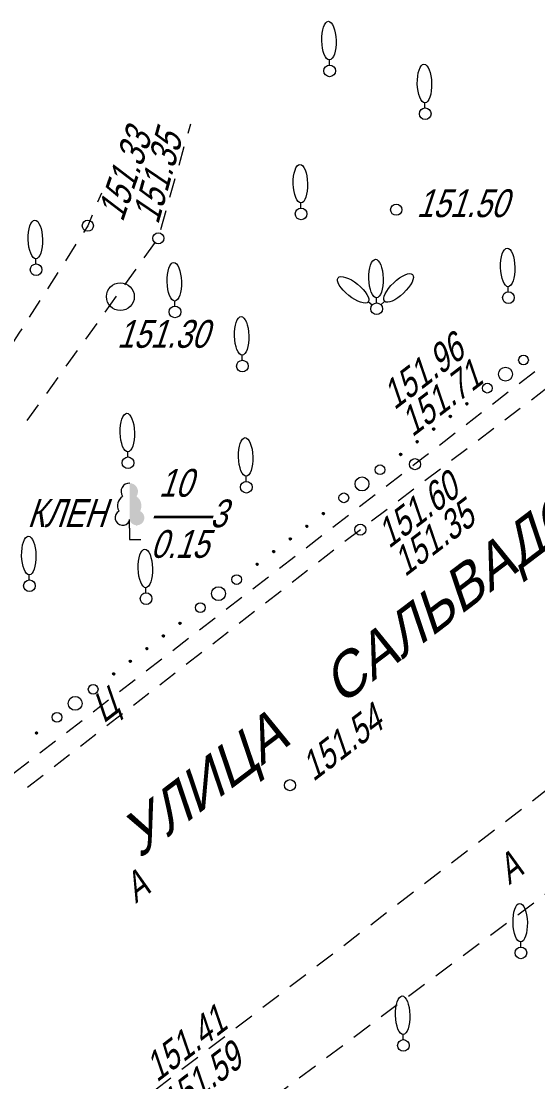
# Model space of a CAD drawing. Header units: metres. Extents: x 382 to 851, y 14083 to 14440.
# Drawn here: x 669.02 to 687.61, y 14291.31 to 14329.5 of the extents above; entities that cross this region are included whole.
import ezdxf
from ezdxf.enums import TextEntityAlignment as Align

# ---------------------------------------------------------------- set-up
doc = ezdxf.new("R2010")
doc.units = ezdxf.units.M
doc.header["$MEASUREMENT"] = 0
for name, color, linetype, lineweight in [('Бортовой камень', 7, 'Continuous', 25), ('Горизонтали', 7, 'Continuous', 25), ('Граница улицы', 7, 'Continuous', 25), ('Колодцы', 7, 'Continuous', 25), ('Леса и газоны', 7, 'Continuous', 25), ('ЛЭП', 7, 'Continuous', 25), ('Отдельно стоящее дерево', 7, 'Continuous', 25), ('Полоса деревьев', 7, 'Continuous', 25)]:
    doc.layers.add(name, color=color, linetype=linetype, lineweight=lineweight)
doc.styles.add('Style-RUSSIAN_1251 I 0.32289', font='RUSSIAN_1251.shx', dxfattribs={"oblique": 18.5})

# ---------------------------------------------------------------- blocks, each defined once
blk = doc.blocks.new('PIKET_132')
at = {"layer": 'Горизонтали', "color": 251, "linetype": 'Continuous', "lineweight": 9}
blk.add_arc((0, 0), 0.2, 0, 360, dxfattribs=at)
blk = doc.blocks.new('DEREVO_210')
at = {"layer": 'Отдельно стоящее дерево', "color": 251, "linetype": 'Continuous', "lineweight": 9, "flags": 128}
blk.add_lwpolyline([(-0.007, 0.21), (-0.007, 0.393)], dxfattribs=at)
at = {"layer": 'Отдельно стоящее дерево', "color": 251, "linetype": 'Continuous', "lineweight": 9}
blk.add_arc((0, 0), 0.21, 0, 360, dxfattribs=at)
blk.add_ellipse((-0.026, 1.088), major_axis=(-0.019, 0.695), ratio=0.369829, dxfattribs=at)
blk = doc.blocks.new('DEREVO_211')
at = {"layer": 'Отдельно стоящее дерево', "color": 251, "linetype": 'Continuous', "lineweight": 9, "flags": 128}
blk.add_lwpolyline([(-0.007, 0.21), (-0.007, 0.393)], dxfattribs=at)
at = {"layer": 'Отдельно стоящее дерево', "color": 251, "linetype": 'Continuous', "lineweight": 9}
blk.add_arc((0, 0), 0.21, 0, 359.99999, dxfattribs=at)
blk.add_ellipse((-0.0255, 1.088), major_axis=(-0.0185, 0.695), ratio=0.3698286, dxfattribs=at)
blk = doc.blocks.new('DEREVO_327')
at = {"layer": 'Отдельно стоящее дерево', "color": 251, "linetype": 'Continuous', "lineweight": 9, "flags": 128}
blk.add_lwpolyline([(-0.007, 0.21), (-0.007, 0.393)], dxfattribs=at)
at = {"layer": 'Отдельно стоящее дерево', "color": 251, "linetype": 'Continuous', "lineweight": 9}
blk.add_arc((0, 0), 0.21, 0, 359.99999, dxfattribs=at)
blk.add_ellipse((-0.0255, 1.088), major_axis=(-0.0185, 0.695), ratio=0.3698286, dxfattribs=at)
blk = doc.blocks.new('DEREVO_330')
at = {"layer": 'Отдельно стоящее дерево', "color": 251, "linetype": 'Continuous', "lineweight": 9, "flags": 128}
blk.add_lwpolyline([(-0.007, 0.21), (-0.007, 0.393)], dxfattribs=at)
at = {"layer": 'Отдельно стоящее дерево', "color": 251, "linetype": 'Continuous', "lineweight": 9}
blk.add_arc((0, 0), 0.21, 0, 359.99999, dxfattribs=at)
blk.add_ellipse((-0.0255, 1.088), major_axis=(-0.0185, 0.695), ratio=0.3698286, dxfattribs=at)
blk = doc.blocks.new('DEREVO_331')
at = {"layer": 'Отдельно стоящее дерево', "color": 251, "linetype": 'Continuous', "lineweight": 9, "flags": 128}
blk.add_lwpolyline([(-0.007, 0.21), (-0.007, 0.393)], dxfattribs=at)
at = {"layer": 'Отдельно стоящее дерево', "color": 251, "linetype": 'Continuous', "lineweight": 9}
blk.add_arc((0, 0), 0.21, 0, 359.99999, dxfattribs=at)
blk.add_ellipse((-0.0255, 1.088), major_axis=(-0.0185, 0.695), ratio=0.3698286, dxfattribs=at)
blk = doc.blocks.new('DEREVO_332')
at = {"layer": 'Отдельно стоящее дерево', "color": 251, "linetype": 'Continuous', "lineweight": 9, "flags": 128}
blk.add_lwpolyline([(-0.007, 0.21), (-0.007, 0.393)], dxfattribs=at)
at = {"layer": 'Отдельно стоящее дерево', "color": 251, "linetype": 'Continuous', "lineweight": 9}
blk.add_arc((0, 0), 0.21, 0, 359.99999, dxfattribs=at)
blk.add_ellipse((-0.0255, 1.088), major_axis=(-0.0185, 0.695), ratio=0.3698286, dxfattribs=at)
blk = doc.blocks.new('DEREVO_334')
at = {"layer": 'Отдельно стоящее дерево', "color": 251, "linetype": 'Continuous', "lineweight": 9, "flags": 128}
blk.add_lwpolyline([(-0.007, 0.21), (-0.007, 0.393)], dxfattribs=at)
at = {"layer": 'Отдельно стоящее дерево', "color": 251, "linetype": 'Continuous', "lineweight": 9}
blk.add_arc((0, 0), 0.21, 0, 359.99999, dxfattribs=at)
blk.add_ellipse((-0.0255, 1.088), major_axis=(-0.0185, 0.695), ratio=0.3698286, dxfattribs=at)
blk = doc.blocks.new('PIKET_289')
at = {"layer": 'Горизонтали', "color": 251, "linetype": 'Continuous', "lineweight": 9}
blk.add_arc((0, 0), 0.2, 0, 360, dxfattribs=at)
blk = doc.blocks.new('KOLOD_69')
at = {"layer": 'Колодцы', "color": 251, "linetype": 'Continuous', "lineweight": 9}
blk.add_arc((0, 0), 0.5, 0, 360, dxfattribs=at)
blk = doc.blocks.new('DEREVO_340')
at = {"layer": 'Отдельно стоящее дерево', "color": 251, "linetype": 'Continuous', "lineweight": 9, "flags": 128}
blk.add_lwpolyline([(-0.007, 0.21), (-0.007, 0.393)], dxfattribs=at)
at = {"layer": 'Отдельно стоящее дерево', "color": 251, "linetype": 'Continuous', "lineweight": 9}
blk.add_arc((0, 0), 0.21, 0, 359.99999, dxfattribs=at)
blk.add_ellipse((-0.0255, 1.088), major_axis=(-0.0185, 0.695), ratio=0.3698286, dxfattribs=at)
blk = doc.blocks.new('DEREVO_342')
at = {"layer": 'Отдельно стоящее дерево', "color": 251, "linetype": 'Continuous', "lineweight": 9, "flags": 128}
blk.add_lwpolyline([(-0.007, 0.21), (-0.007, 0.393)], dxfattribs=at)
at = {"layer": 'Отдельно стоящее дерево', "color": 251, "linetype": 'Continuous', "lineweight": 9}
blk.add_arc((0, 0), 0.21, 0, 359.99999, dxfattribs=at)
blk.add_ellipse((-0.0255, 1.088), major_axis=(-0.0185, 0.695), ratio=0.3698286, dxfattribs=at)
blk = doc.blocks.new('DEREVO_343')
at = {"layer": 'Отдельно стоящее дерево', "color": 251, "linetype": 'Continuous', "lineweight": 9, "flags": 128}
blk.add_lwpolyline([(-0.007, 0.21), (-0.007, 0.393)], dxfattribs=at)
at = {"layer": 'Отдельно стоящее дерево', "color": 251, "linetype": 'Continuous', "lineweight": 9}
blk.add_arc((0, 0), 0.21, 0, 359.99999, dxfattribs=at)
blk.add_ellipse((-0.0255, 1.088), major_axis=(-0.0185, 0.695), ratio=0.3698286, dxfattribs=at)
blk = doc.blocks.new('DEREVO_344')
at = {"layer": 'Отдельно стоящее дерево', "color": 251, "linetype": 'Continuous', "lineweight": 9, "flags": 128}
blk.add_lwpolyline([(-0.007, 0.21), (-0.007, 0.393)], dxfattribs=at)
at = {"layer": 'Отдельно стоящее дерево', "color": 251, "linetype": 'Continuous', "lineweight": 9}
blk.add_arc((0, 0), 0.21, 0, 359.99999, dxfattribs=at)
blk.add_ellipse((-0.0255, 1.088), major_axis=(-0.0185, 0.695), ratio=0.3698286, dxfattribs=at)
blk = doc.blocks.new('DEREVO_345')
at = {"layer": 'Отдельно стоящее дерево', "color": 251, "linetype": 'Continuous', "lineweight": 9, "flags": 128}
blk.add_lwpolyline([(-0.007, 0.21), (-0.007, 0.393)], dxfattribs=at)
at = {"layer": 'Отдельно стоящее дерево', "color": 251, "linetype": 'Continuous', "lineweight": 9}
blk.add_arc((0, 0), 0.21, 0, 360, dxfattribs=at)
blk.add_ellipse((-0.025, 1.088), major_axis=(-0.019, 0.695), ratio=0.369829, dxfattribs=at)
blk = doc.blocks.new('DEREVO_346')
at = {"layer": 'Отдельно стоящее дерево', "color": 251, "linetype": 'Continuous', "lineweight": 9, "flags": 128}
blk.add_lwpolyline([(-0.007, 0.21), (-0.007, 0.393)], dxfattribs=at)
at = {"layer": 'Отдельно стоящее дерево', "color": 251, "linetype": 'Continuous', "lineweight": 9}
blk.add_arc((0, 0), 0.21, 0, 359.99999, dxfattribs=at)
blk.add_ellipse((-0.0255, 1.088), major_axis=(-0.0185, 0.695), ratio=0.3698286, dxfattribs=at)
blk = doc.blocks.new('DEREVO_349')
at = {"layer": 'Отдельно стоящее дерево', "color": 251, "linetype": 'Continuous', "lineweight": 9, "flags": 128}
blk.add_lwpolyline([(-0.007, 0.21), (-0.007, 0.393)], dxfattribs=at)
at = {"layer": 'Отдельно стоящее дерево', "color": 251, "linetype": 'Continuous', "lineweight": 9}
blk.add_arc((0, 0), 0.21, 0, 359.99999, dxfattribs=at)
blk.add_ellipse((-0.0255, 1.088), major_axis=(-0.0185, 0.695), ratio=0.3698286, dxfattribs=at)
blk = doc.blocks.new('LISTVL_4')
at = {"layer": 'Леса и газоны', "linetype": 'Continuous', "lineweight": 9}
blk.add_hatch(color=251, dxfattribs=at).paths.add_polyline_path([(0, 0.716, 1.560755), (0.385, 1.024), (0.388, 1.03, 0.363475), (0.254, 1.552), (0.254, 1.559, 0.605867), (0, 2.03)])
at = {"layer": 'Леса и газоны', "color": 251, "linetype": 'Continuous', "lineweight": 9}
blk.add_line((0.25, 0.511), (0.251, 0.511), dxfattribs=at)
at = {"layer": 'Леса и газоны', "color": 251, "linetype": 'Continuous', "lineweight": 9, "flags": 128}
for points in [[(0, 0.41), (0, 0.716)], [(0, 0.41), (0, 0), (0.403, 0)]]:
    blk.add_lwpolyline(points, dxfattribs=at)
at = {"layer": 'Леса и газоны', "color": 251, "linetype": 'Continuous', "lineweight": 9}
for centre, radius, start, end in [((-0.004, 1.728), 0.302, 87.9054, 214.1094), ((-0.01, 1.211), 0.42, 125.6529, 205.5526), ((-0.248, 0.781), 0.271, 117.6072, 335.8238)]:
    blk.add_arc(centre, radius, start, end, dxfattribs=at)
blk = doc.blocks.new('DEREVO_362')
at = {"layer": 'Отдельно стоящее дерево', "color": 251, "linetype": 'Continuous', "lineweight": 9, "flags": 128}
blk.add_lwpolyline([(-0.007, 0.21), (-0.007, 0.393)], dxfattribs=at)
at = {"layer": 'Отдельно стоящее дерево', "color": 251, "linetype": 'Continuous', "lineweight": 9}
blk.add_arc((0, 0), 0.21, 0, 360, dxfattribs=at)
blk.add_ellipse((-0.026, 1.088), major_axis=(-0.019, 0.695), ratio=0.369829, dxfattribs=at)
blk = doc.blocks.new('DEREVO_363')
at = {"layer": 'Отдельно стоящее дерево', "color": 251, "linetype": 'Continuous', "lineweight": 9, "flags": 128}
blk.add_lwpolyline([(-0.007, 0.21), (-0.007, 0.393)], dxfattribs=at)
at = {"layer": 'Отдельно стоящее дерево', "color": 251, "linetype": 'Continuous', "lineweight": 9}
blk.add_arc((0, 0), 0.21, 0, 360, dxfattribs=at)
blk.add_ellipse((-0.026, 1.088), major_axis=(-0.019, 0.695), ratio=0.369829, dxfattribs=at)
blk = doc.blocks.new('PIKET_293')
at = {"layer": 'Горизонтали', "color": 251, "linetype": 'Continuous', "lineweight": 9}
blk.add_arc((0, 0), 0.2, 0, 360, dxfattribs=at)
blk = doc.blocks.new('PIKET_294')
at = {"layer": 'Горизонтали', "color": 251, "linetype": 'Continuous', "lineweight": 9}
blk.add_arc((0, 0), 0.2, 0, 360, dxfattribs=at)
blk = doc.blocks.new('PIKET_347')
at = {"layer": 'Горизонтали', "color": 251, "linetype": 'Continuous', "lineweight": 9}
blk.add_arc((0, 0), 0.2, 0, 360, dxfattribs=at)
blk = doc.blocks.new('PIKET_348')
at = {"layer": 'Горизонтали', "color": 251, "linetype": 'Continuous', "lineweight": 9}
blk.add_arc((0, 0), 0.2, 0, 360, dxfattribs=at)
blk = doc.blocks.new('msdElementTypeLine_41')
at = {"layer": 'ЛЭП', "color": 251, "linetype": 'Continuous', "lineweight": 9}
for p, q in [((29.117, 22.63), (31.092, 24.163)), ((2.109, 1.667), (0.134, 0.134))]:
    blk.add_line(p, q, dxfattribs=at)
at = {"layer": 'ЛЭП', "color": 251, "linetype": 'Continuous', "lineweight": 9, "flags": 128}
for points in [[(29.429, 23.042), (29.117, 22.63), (29.595, 22.831)], [(1.797, 1.255), (2.109, 1.667), (1.631, 1.466)]]:
    blk.add_lwpolyline(points, dxfattribs=at)
blk = doc.blocks.new('msdElementTypeLineString_98')
at = {"layer": 'Полоса деревьев', "color": 251, "linetype": 'Continuous', "lineweight": 9}
for p, q in [((39.023, 29.962), (39.066, 29.995)), ((39.023, 29.955), (39.072, 29.993)), ((39.023, 29.949), (39.078, 29.992)), ((39.024, 29.944), (39.083, 29.989)), ((39.026, 29.971), (39.056, 29.994)), ((39.026, 29.939), (39.087, 29.985)), ((39.029, 29.935), (39.091, 29.982)), ((39.031, 29.981), (39.038, 29.986)), ((39.031, 29.93), (39.094, 29.979)), ((39.035, 29.927), (39.097, 29.974)), ((39.039, 29.923), (39.098, 29.969)), ((39.043, 29.921), (39.1, 29.964)), ((39.049, 29.919), (39.101, 29.959)), ((39.055, 29.917), (39.101, 29.952)), ((39.061, 29.915), (39.101, 29.946)), ((39.072, 29.918), (39.096, 29.936)), ((38.427, 29.506), (38.47, 29.539)), ((38.427, 29.5), (38.477, 29.537)), ((38.427, 29.493), (38.483, 29.536)), ((38.429, 29.488), (38.487, 29.533)), ((38.431, 29.515), (38.461, 29.538)), ((38.431, 29.483), (38.491, 29.53)), ((38.433, 29.479), (38.495, 29.526)), ((38.435, 29.474), (38.499, 29.523)), ((38.436, 29.525), (38.443, 29.53)), ((38.439, 29.471), (38.501, 29.518)), ((38.443, 29.468), (38.503, 29.513)), ((38.448, 29.465), (38.505, 29.509)), ((38.453, 29.463), (38.505, 29.503)), ((38.459, 29.461), (38.505, 29.496)), ((38.465, 29.46), (38.505, 29.49)), ((38.476, 29.462), (38.5, 29.48)), ((37.832, 29.05), (37.875, 29.083)), ((37.832, 29.044), (37.881, 29.081)), ((37.832, 29.037), (37.887, 29.08)), ((37.833, 29.032), (37.892, 29.077)), ((37.835, 29.059), (37.865, 29.082)), ((37.835, 29.028), (37.896, 29.074)), ((37.838, 29.023), (37.899, 29.07)), ((37.84, 29.069), (37.847, 29.075)), ((37.84, 29.018), (37.903, 29.067)), ((37.844, 29.015), (37.906, 29.063)), ((37.847, 29.012), (37.907, 29.057)), ((37.852, 29.009), (37.909, 29.053)), ((37.857, 29.007), (37.91, 29.047)), ((37.864, 29.005), (37.91, 29.041)), ((37.87, 29.004), (37.91, 29.034)), ((37.881, 29.006), (37.905, 29.024)), ((37.236, 28.594), (37.279, 28.627)), ((37.236, 28.588), (37.285, 28.626)), ((37.236, 28.582), (37.292, 28.624)), ((37.237, 28.576), (37.296, 28.621)), ((37.24, 28.603), (37.27, 28.626)), ((37.24, 28.572), (37.3, 28.618)), ((37.242, 28.567), (37.304, 28.615)), ((37.244, 28.613), (37.252, 28.619)), ((37.244, 28.563), (37.308, 28.611)), ((37.248, 28.559), (37.31, 28.607)), ((37.252, 28.556), (37.311, 28.601)), ((37.256, 28.553), (37.314, 28.597)), ((37.262, 28.551), (37.314, 28.591)), ((37.268, 28.549), (37.314, 28.585)), ((37.274, 28.548), (37.314, 28.578)), ((37.285, 28.55), (37.309, 28.568)), ((36.64, 28.126), (36.696, 28.168)), ((36.641, 28.139), (36.684, 28.171)), ((36.641, 28.132), (36.69, 28.17)), ((36.642, 28.121), (36.701, 28.166)), ((36.644, 28.147), (36.674, 28.17)), ((36.644, 28.116), (36.704, 28.162)), ((36.646, 28.111), (36.708, 28.159)), ((36.649, 28.157), (36.656, 28.163)), ((36.649, 28.107), (36.712, 28.155)), ((36.652, 28.103), (36.714, 28.151)), ((36.656, 28.1), (36.716, 28.146)), ((36.661, 28.097), (36.718, 28.141)), ((36.666, 28.095), (36.719, 28.135)), ((36.673, 28.094), (36.719, 28.129)), ((36.679, 28.092), (36.718, 28.122)), ((36.69, 28.094), (36.714, 28.112)), ((33.861, 26.011), (33.904, 26.044)), ((33.861, 26.005), (33.91, 26.043)), ((33.861, 25.998), (33.917, 26.041)), ((33.862, 25.993), (33.921, 26.038)), ((33.865, 26.02), (33.895, 26.043)), ((33.865, 25.989), (33.925, 26.035)), ((33.867, 25.984), (33.929, 26.032)), ((33.869, 25.98), (33.933, 26.028)), ((33.87, 26.03), (33.877, 26.036)), ((33.873, 25.976), (33.935, 26.024)), ((33.877, 25.973), (33.936, 26.018)), ((33.882, 25.97), (33.939, 26.014)), ((33.887, 25.968), (33.939, 26.008)), ((33.893, 25.966), (33.939, 26.002)), ((33.899, 25.965), (33.939, 25.995)), ((33.91, 25.967), (33.934, 25.985)), ((33.265, 25.543), (33.321, 25.585)), ((33.266, 25.555), (33.309, 25.588)), ((33.266, 25.549), (33.315, 25.587)), ((33.269, 25.564), (33.299, 25.587)), ((33.267, 25.537), (33.326, 25.582)), ((33.269, 25.533), (33.33, 25.579)), ((33.271, 25.528), (33.333, 25.576)), ((33.274, 25.574), (33.281, 25.58)), ((33.274, 25.524), (33.337, 25.572)), ((33.277, 25.52), (33.339, 25.568)), ((33.281, 25.517), (33.341, 25.563)), ((33.286, 25.514), (33.343, 25.558)), ((33.291, 25.512), (33.344, 25.552)), ((33.298, 25.511), (33.344, 25.546)), ((33.304, 25.509), (33.343, 25.539)), ((33.315, 25.511), (33.339, 25.529)), ((32.67, 25.1), (32.713, 25.132)), ((32.67, 25.093), (32.719, 25.131)), ((32.67, 25.087), (32.725, 25.129)), ((32.671, 25.082), (32.73, 25.127)), ((32.673, 25.108), (32.704, 25.132)), ((32.674, 25.077), (32.734, 25.123)), ((32.676, 25.072), (32.738, 25.12)), ((32.678, 25.119), (32.686, 25.124)), ((32.678, 25.068), (32.742, 25.117)), ((32.682, 25.065), (32.744, 25.112)), ((32.686, 25.061), (32.745, 25.107)), ((32.69, 25.058), (32.748, 25.102)), ((32.696, 25.056), (32.748, 25.096)), ((32.702, 25.055), (32.748, 25.09)), ((32.708, 25.053), (32.748, 25.084)), ((32.719, 25.055), (32.743, 25.074)), ((32.074, 24.637), (32.124, 24.675)), ((32.074, 24.631), (32.13, 24.674)), ((32.075, 24.644), (32.117, 24.677)), ((32.076, 24.626), (32.135, 24.671)), ((32.078, 24.653), (32.108, 24.676)), ((32.078, 24.621), (32.138, 24.667)), ((32.08, 24.617), (32.142, 24.664)), ((32.082, 24.612), (32.146, 24.661)), ((32.083, 24.663), (32.09, 24.668)), ((32.086, 24.609), (32.148, 24.656)), ((32.09, 24.605), (32.15, 24.651)), ((32.095, 24.603), (32.152, 24.646)), ((32.1, 24.6), (32.153, 24.641)), ((32.106, 24.599), (32.152, 24.634)), ((32.113, 24.597), (32.152, 24.628)), ((32.124, 24.599), (32.147, 24.618)), ((31.479, 24.188), (31.522, 24.221)), ((31.479, 24.182), (31.528, 24.219)), ((31.479, 24.175), (31.534, 24.218)), ((31.48, 24.17), (31.539, 24.215)), ((31.482, 24.197), (31.512, 24.22)), ((31.482, 24.165), (31.543, 24.212)), ((31.485, 24.161), (31.547, 24.208)), ((31.487, 24.207), (31.494, 24.212)), ((31.487, 24.156), (31.55, 24.205)), ((31.491, 24.153), (31.553, 24.2)), ((31.495, 24.15), (31.554, 24.195)), ((31.499, 24.147), (31.556, 24.191)), ((31.505, 24.145), (31.557, 24.185)), ((31.511, 24.143), (31.557, 24.178)), ((31.517, 24.142), (31.557, 24.172)), ((31.528, 24.144), (31.552, 24.162)), ((28.699, 22.054), (28.749, 22.092)), ((28.699, 22.048), (28.755, 22.09)), ((28.7, 22.061), (28.743, 22.094)), ((28.701, 22.043), (28.76, 22.088)), ((28.703, 22.07), (28.733, 22.093)), ((28.703, 22.038), (28.763, 22.084)), ((28.705, 22.034), (28.767, 22.081)), ((28.708, 22.08), (28.715, 22.085)), ((28.708, 22.029), (28.771, 22.078)), ((28.711, 22.026), (28.773, 22.073)), ((28.715, 22.022), (28.775, 22.068)), ((28.72, 22.02), (28.777, 22.063)), ((28.725, 22.017), (28.778, 22.058)), ((28.731, 22.016), (28.778, 22.051)), ((28.738, 22.014), (28.777, 22.045)), ((28.749, 22.016), (28.772, 22.035)), ((28.104, 21.605), (28.147, 21.638)), ((28.104, 21.599), (28.153, 21.636)), ((28.104, 21.592), (28.159, 21.635)), ((28.105, 21.587), (28.164, 21.632)), ((28.107, 21.614), (28.138, 21.637)), ((28.107, 21.582), (28.168, 21.629)), ((28.11, 21.578), (28.172, 21.625)), ((28.112, 21.624), (28.119, 21.629)), ((28.112, 21.573), (28.175, 21.622)), ((28.116, 21.57), (28.178, 21.617)), ((28.12, 21.566), (28.179, 21.612)), ((28.124, 21.564), (28.181, 21.607)), ((28.13, 21.562), (28.182, 21.602)), ((28.136, 21.56), (28.182, 21.595)), ((28.142, 21.558), (28.182, 21.589)), ((28.153, 21.561), (28.177, 21.579)), ((27.508, 21.149), (27.551, 21.182)), ((27.508, 21.143), (27.558, 21.18)), ((27.508, 21.136), (27.564, 21.179)), ((27.51, 21.131), (27.568, 21.176)), ((27.512, 21.158), (27.542, 21.181)), ((27.512, 21.127), (27.572, 21.173)), ((27.514, 21.122), (27.576, 21.169)), ((27.516, 21.117), (27.58, 21.166)), ((27.517, 21.168), (27.524, 21.173)), ((27.52, 21.114), (27.582, 21.161)), ((27.524, 21.111), (27.584, 21.156)), ((27.529, 21.108), (27.586, 21.152)), ((27.534, 21.106), (27.587, 21.146)), ((27.54, 21.104), (27.586, 21.139)), ((27.547, 21.103), (27.586, 21.133)), ((27.557, 21.105), (27.581, 21.123)), ((26.913, 20.693), (26.956, 20.726)), ((26.913, 20.687), (26.962, 20.725)), ((26.913, 20.68), (26.968, 20.723)), ((26.914, 20.675), (26.973, 20.72)), ((26.916, 20.702), (26.946, 20.725)), ((26.916, 20.671), (26.977, 20.717)), ((26.919, 20.666), (26.98, 20.713)), ((26.921, 20.712), (26.928, 20.718)), ((26.921, 20.662), (26.984, 20.71)), ((26.925, 20.658), (26.987, 20.706)), ((26.928, 20.655), (26.988, 20.7)), ((26.933, 20.652), (26.99, 20.696)), ((26.939, 20.65), (26.991, 20.69)), ((26.945, 20.648), (26.991, 20.684)), ((26.951, 20.647), (26.991, 20.677)), ((26.962, 20.649), (26.986, 20.667)), ((26.317, 20.237), (26.36, 20.27)), ((26.317, 20.231), (26.366, 20.269)), ((26.317, 20.225), (26.373, 20.267)), ((26.318, 20.219), (26.377, 20.264)), ((26.321, 20.246), (26.351, 20.269)), ((26.321, 20.215), (26.381, 20.261)), ((26.323, 20.21), (26.385, 20.258)), ((26.325, 20.206), (26.389, 20.254)), ((26.326, 20.256), (26.333, 20.262)), ((26.329, 20.202), (26.391, 20.25)), ((26.333, 20.199), (26.392, 20.245)), ((26.338, 20.196), (26.395, 20.24)), ((26.343, 20.194), (26.395, 20.234)), ((26.349, 20.193), (26.395, 20.228)), ((26.355, 20.191), (26.395, 20.221)), ((26.366, 20.193), (26.39, 20.211)), ((23.538, 18.11), (23.581, 18.143)), ((23.538, 18.104), (23.587, 18.141)), ((23.538, 18.097), (23.593, 18.14)), ((23.539, 18.092), (23.598, 18.137)), ((23.541, 18.119), (23.571, 18.142)), ((23.541, 18.088), (23.602, 18.134)), ((23.544, 18.083), (23.606, 18.13)), ((23.546, 18.129), (23.553, 18.135)), ((23.546, 18.078), (23.609, 18.127)), ((23.55, 18.075), (23.612, 18.122)), ((23.554, 18.072), (23.613, 18.117)), ((23.558, 18.069), (23.615, 18.113)), ((23.564, 18.067), (23.616, 18.107)), ((23.57, 18.065), (23.616, 18.101)), ((23.576, 18.064), (23.616, 18.094)), ((23.587, 18.066), (23.611, 18.084))]:
    blk.add_line(p, q, dxfattribs=at)
for centre, radius in [((41.101, 31.527), 0.175), ((40.452, 31.019), 0.25), ((39.797, 30.517), 0.175), ((39.062, 29.955), 0.04), ((38.466, 29.499), 0.04), ((37.871, 29.044), 0.04), ((37.275, 28.588), 0.04), ((36.68, 28.132), 0.04), ((35.94, 27.577), 0.175), ((35.29, 27.068), 0.25), ((34.635, 26.567), 0.175), ((33.9, 26.005), 0.04), ((33.305, 25.549), 0.04), ((32.709, 25.093), 0.04), ((32.114, 24.637), 0.04), ((31.518, 24.181), 0.04), ((30.778, 23.626), 0.175), ((30.128, 23.118), 0.25), ((29.473, 22.616), 0.175), ((28.739, 22.054), 0.04), ((28.143, 21.598), 0.04), ((27.548, 21.142), 0.04), ((26.952, 20.687), 0.04), ((26.356, 20.231), 0.04), ((25.616, 19.676), 0.175), ((24.967, 19.167), 0.25), ((24.312, 18.666), 0.175), ((23.577, 18.104), 0.04)]:
    blk.add_circle(centre, radius, dxfattribs=at)
blk = doc.blocks.new('msdElementTypeLineString_103')
at = {"layer": 'Граница улицы', "color": 251, "linetype": 'Continuous', "lineweight": 9}
for p, q in [((35.355, 39.733), (35.451, 40.071)), ((35.028, 38.577), (35.219, 39.252)), ((34.7, 37.421), (34.891, 38.096)), ((34.373, 36.264), (34.564, 36.939)), ((33.775, 35.238), (34.184, 35.808)), ((33.073, 34.263), (33.483, 34.832)), ((32.371, 33.287), (32.781, 33.857)), ((31.669, 32.311), (32.079, 32.881)), ((30.968, 31.335), (31.378, 31.905)), ((30.266, 30.359), (30.676, 30.929)), ((29.564, 29.384), (29.974, 29.953))]:
    blk.add_line(p, q, dxfattribs=at)
blk = doc.blocks.new('msdElementTypeLineString_106')
at = {"layer": 'Граница улицы', "color": 251, "linetype": 'Continuous', "lineweight": 9}
for p, q in [((38.996, 29.152), (39.575, 29.59)), ((38.017, 28.413), (38.597, 28.851)), ((37.039, 27.673), (37.618, 28.111)), ((36.061, 26.934), (36.64, 27.372)), ((35.082, 26.195), (35.662, 26.632)), ((34.104, 25.455), (34.683, 25.893)), ((33.126, 24.716), (33.705, 25.154)), ((32.143, 23.982), (32.726, 24.416)), ((31.16, 23.249), (31.742, 23.683)), ((30.176, 22.517), (30.759, 22.951)), ((29.193, 21.784), (29.776, 22.218)), ((28.21, 21.052), (28.792, 21.485)), ((27.226, 20.319), (27.809, 20.753)), ((26.243, 19.586), (26.825, 20.02)), ((25.26, 18.854), (25.842, 19.288)), ((24.276, 18.121), (24.859, 18.555)), ((23.293, 17.389), (23.875, 17.823)), ((22.309, 16.656), (22.892, 17.09)), ((21.326, 15.923), (21.908, 16.357)), ((20.343, 15.191), (20.925, 15.625)), ((18.377, 13.724), (18.959, 14.159)), ((17.394, 12.99), (17.976, 13.425)), ((16.412, 12.257), (16.994, 12.691)), ((15.429, 11.523), (16.011, 11.958)), ((14.447, 10.789), (15.029, 11.224)), ((13.464, 10.055), (14.046, 10.49)), ((12.482, 9.322), (13.064, 9.756)), ((11.499, 8.588), (12.081, 9.022)), ((10.517, 7.854), (11.099, 8.289)), ((9.534, 7.12), (10.116, 7.555)), ((8.552, 6.387), (9.134, 6.821)), ((7.569, 5.653), (8.151, 6.087)), ((6.587, 4.919), (7.169, 5.354)), ((5.604, 4.185), (6.186, 4.62)), ((4.622, 3.452), (5.204, 3.886)), ((3.639, 2.718), (4.221, 3.152)), ((2.657, 1.984), (3.238, 2.419)), ((1.674, 1.25), (2.256, 1.685)), ((0.692, 0.516), (1.273, 0.951)), ((0, 0), (0.291, 0.217))]:
    blk.add_line(p, q, dxfattribs=at)
at = {"layer": 'Граница улицы', "color": 251, "linetype": 'Continuous', "lineweight": 9, "flags": 128}
for points in [[(38.244, 30.649), (38.212, 30.667), (37.917, 30.807)], [(39.232, 29.929), (39.016, 30.131), (38.665, 30.382)], [(19.359, 14.458), (19.599, 14.637), (19.942, 14.892)]]:
    blk.add_lwpolyline(points, dxfattribs=at)
blk = doc.blocks.new('msdElementTypeLineString_110')
at = {"layer": 'Бортовой камень', "color": 251, "linetype": 'Continuous', "lineweight": 9}
for p, q in [((68.651, 43.893), (68.091, 43.468)), ((67.692, 43.166), (67.131, 42.74)), ((66.733, 42.438), (66.172, 42.013)), ((65.774, 41.71), (65.213, 41.285)), ((64.815, 40.983), (64.254, 40.557)), ((63.856, 40.255), (63.295, 39.83)), ((62.897, 39.527), (62.336, 39.102)), ((60.986, 38.063), (60.429, 37.631)), ((60.034, 37.325), (59.478, 36.894)), ((59.082, 36.588), (58.526, 36.157)), ((58.131, 35.85), (57.574, 35.419)), ((57.179, 35.113), (56.623, 34.682)), ((56.227, 34.376), (55.671, 33.945)), ((55.276, 33.638), (54.719, 33.207)), ((54.324, 32.901), (53.768, 32.47)), ((53.372, 32.164), (52.816, 31.733)), ((52.421, 31.426), (51.864, 30.995)), ((51.469, 30.689), (50.913, 30.258)), ((50.517, 29.952), (49.961, 29.52))]:
    blk.add_line(p, q, dxfattribs=at)
at = {"layer": 'Бортовой камень', "color": 251, "linetype": 'Continuous', "lineweight": 9, "flags": 128}
blk.add_lwpolyline([(61.937, 38.8), (61.935, 38.798), (61.381, 38.369)], dxfattribs=at)
blk = doc.blocks.new('msdElementTypeLineString_111')
at = {"layer": 'Бортовой камень', "color": 251, "linetype": 'Continuous', "lineweight": 9}
for p, q in [((40.643, 31.14), (40.08, 30.706)), ((39.684, 30.4), (39.121, 29.966)), ((38.725, 29.661), (38.163, 29.227)), ((37.767, 28.922), (37.204, 28.488)), ((35.85, 27.443), (35.287, 27.009)), ((34.891, 26.704), (34.328, 26.27)), ((33.932, 25.965), (33.369, 25.531)), ((32.973, 25.226), (32.41, 24.792)), ((32.014, 24.487), (31.451, 24.053)), ((31.055, 23.748), (30.493, 23.314)), ((30.097, 23.009), (29.534, 22.575)), ((29.138, 22.269), (28.575, 21.836)), ((28.179, 21.53), (27.616, 21.097)), ((27.22, 20.791), (26.657, 20.358)), ((26.261, 20.052), (25.698, 19.618)), ((25.302, 19.313), (24.74, 18.879)), ((24.344, 18.574), (23.781, 18.14)), ((23.385, 17.835), (22.822, 17.401)), ((22.426, 17.096), (21.863, 16.662))]:
    blk.add_line(p, q, dxfattribs=at)
at = {"layer": 'Бортовой камень', "color": 251, "linetype": 'Continuous', "lineweight": 9, "flags": 128}
blk.add_lwpolyline([(36.808, 28.182), (36.327, 27.811), (36.246, 27.748)], dxfattribs=at)
blk = doc.blocks.new('msdElementTypeLineString_117')
at = {"layer": 'Бортовой камень', "color": 251, "linetype": 'Continuous', "lineweight": 9}
for p, q in [((33.648, 25.825), (34.221, 26.264)), ((32.678, 25.081), (33.251, 25.521)), ((31.708, 24.338), (32.281, 24.777)), ((30.738, 23.594), (31.311, 24.034)), ((29.768, 22.851), (30.341, 23.29)), ((28.798, 22.107), (29.371, 22.547)), ((27.828, 21.364), (28.401, 21.803)), ((26.858, 20.62), (27.431, 21.06)), ((25.888, 19.877), (26.461, 20.316)), ((24.918, 19.133), (25.491, 19.573)), ((23.948, 18.39), (24.521, 18.829)), ((22.977, 17.646), (23.551, 18.086)), ((22.007, 16.903), (22.581, 17.342)), ((21.037, 16.159), (21.611, 16.599)), ((20.067, 15.416), (20.641, 15.855))]:
    blk.add_line(p, q, dxfattribs=at)
blk = doc.blocks.new('msdElementTypeLineString_119')
at = {"layer": 'Граница улицы', "color": 251, "linetype": 'Continuous', "lineweight": 9}
for p, q in [((61.463, 38.513), (61.327, 38.188)), ((60.549, 36.678), (60.169, 36.084)), ((59.899, 35.663), (59.519, 35.07)), ((59.25, 34.649), (58.87, 34.055))]:
    blk.add_line(p, q, dxfattribs=at)
at = {"layer": 'Граница улицы', "color": 251, "linetype": 'Continuous', "lineweight": 9, "flags": 128}
for points in [[(61.134, 37.726), (60.974, 37.342), (60.818, 37.099)], [(58.6, 33.634), (58.495, 33.47), (58.221, 33.04)]]:
    blk.add_lwpolyline(points, dxfattribs=at)
blk = doc.blocks.new('msdElementTypeTextNode_14')
at = {"layer": 'Леса и газоны', "color": 251, "linetype": 'Continuous', "lineweight": 9, "style": 'Style-RUSSIAN_1251 I 0.32289', "oblique": 18.5, "width": 0.799996}
for s, p in [(' 10', (0, 1.1)), ('——3', (0, 0)), ('0.15', (0, -1.1))]:
    blk.add_text(s, height=1, dxfattribs=at).set_placement(p, align=Align.MIDDLE_LEFT)

msp = doc.modelspace()

# ---------------------------------------------------------------- block references
at = {"layer": 'Бортовой камень', "color": 251, "linetype": 'Continuous', "lineweight": 9}
for name, p in [('msdElementTypeLineString_111', (646.863, 14285.736)), ('msdElementTypeLineString_110', (619.288, 14272.389)), ('msdElementTypeLineString_117', (653.767, 14275.603))]:
    msp.add_blockref(name, p, dxfattribs=at)
at = {"layer": 'Горизонтали', "color": 251, "linetype": 'Continuous', "lineweight": 9}
for name, p in [('PIKET_348', (682.514, 14322.708)), ('PIKET_347', (671.415, 14322.132)), ('PIKET_289', (673.952, 14321.68)), ('PIKET_293', (683.19, 14313.547)), ('PIKET_294', (681.223, 14311.187)), ('PIKET_132', (678.692, 14301.989))]:
    msp.add_blockref(name, p, dxfattribs=at)
at = {"layer": 'Граница улицы', "color": 251, "linetype": 'Continuous', "lineweight": 9}
for name, p in [('msdElementTypeLineString_119', (610.441, 14284.79)), ('msdElementTypeLineString_103', (639.67, 14285.736)), ('msdElementTypeLineString_106', (670.473, 14285.068))]:
    msp.add_blockref(name, p, dxfattribs=at)
at = {"layer": 'Колодцы', "color": 251, "linetype": 'Continuous', "lineweight": 9}
msp.add_blockref('KOLOD_69', (672.588, 14319.58), dxfattribs=at)
at = {"layer": 'Леса и газоны', "color": 251, "linetype": 'Continuous', "lineweight": 9}
for name, p in [('msdElementTypeTextNode_14', (673.667, 14311.775)), ('LISTVL_4', (672.916, 14310.835))]:
    msp.add_blockref(name, p, dxfattribs=at)
at = {"layer": 'ЛЭП', "color": 251, "linetype": 'Continuous', "lineweight": 9}
msp.add_blockref('msdElementTypeLine_41', (661.768, 14297.149), dxfattribs=at)
at = {"layer": 'Отдельно стоящее дерево', "color": 251, "linetype": 'Continuous', "lineweight": 9}
for name, p in [('DEREVO_344', (680.118, 14327.709)), ('DEREVO_340', (683.556, 14326.164)), ('DEREVO_343', (679.092, 14322.559)), ('DEREVO_349', (669.554, 14320.549)), ('DEREVO_327', (686.552, 14319.543)), ('DEREVO_346', (674.552, 14319.029)), ('DEREVO_330', (681.812, 14319.143)), ('DEREVO_342', (676.978, 14317.079)), ('DEREVO_345', (672.862, 14313.596)), ('DEREVO_331', (677.121, 14312.719)), ('DEREVO_334', (669.317, 14309.17)), ('DEREVO_332', (673.512, 14308.706)), ('DEREVO_210', (687.002, 14295.953)), ('DEREVO_211', (682.772, 14292.619))]:
    msp.add_blockref(name, p, dxfattribs=at)
for name, rotation in [('DEREVO_363', 49.80255448529898), ('DEREVO_362', 312.1527072739918)]:
    msp.add_blockref(name, (681.812, 14319.143), dxfattribs=dict(at, rotation=rotation))
at = {"layer": 'Полоса деревьев', "color": 251, "linetype": 'Continuous', "lineweight": 9}
msp.add_blockref('msdElementTypeLineString_98', (645.993, 14285.768), dxfattribs=at)

# ---------------------------------------------------------------- texts
at = {"layer": 'Горизонтали', "color": 251, "linetype": 'Continuous', "lineweight": 9, "style": 'Style-RUSSIAN_1251 I 0.32289', "oblique": 18.5}
for s, rotation, width, p in [('151.33', 71.1473, 0.8, (672.673, 14322.239)), ('151.35', 74.3326, 0.799996, (673.948, 14322.152)), ('151.96', 37.3691, 0.8, (682.451, 14315.479)), ('151.71', 37.3691, 0.8, (683.095, 14314.506)), ('151.60', 37.3691, 0.8, (682.253, 14310.488)), ('151.35', 37.3691, 0.8, (682.832, 14309.472)), ('151.54', 37.5401, 0.799996, (679.531, 14302.1)), ('151.41', 37.4702, 0.8, (673.906, 14291.274)), ('151.59', 37.4702, 0.8, (674.467, 14289.954))]:
    msp.add_text(s, height=1, rotation=rotation, dxfattribs=dict(at, width=width)).set_placement(p)
at = {"layer": 'Горизонтали', "color": 251, "linetype": 'Continuous', "lineweight": 9, "style": 'Style-RUSSIAN_1251 I 0.32289', "oblique": 18.5, "width": 0.8}
msp.add_text('151.50', height=1, dxfattribs=at).set_placement((683.241, 14322.442))
at = {"layer": 'Граница улицы', "color": 251, "linetype": 'Continuous', "lineweight": 9, "style": 'Style-RUSSIAN_1251 I 0.32289', "oblique": 18.5}
msp.add_text('УЛИЦА    САЛЬВАДОРА    АЛЬЕНДЕ', height=1.5, rotation=37.1845, dxfattribs=at).set_placement((673.261, 14299.333))
for s, rotation, width, p in [('Ц', 37.5342, 0.799996, (671.984, 14304.198)), ('А', 38.2267, 0.799996, (686.581, 14298.381)), ('А', 37.5342, 0.8, (673.141, 14297.717))]:
    msp.add_text(s, height=1, rotation=rotation, dxfattribs=dict(at, width=width)).set_placement(p)
at = {"layer": 'Колодцы', "color": 251, "linetype": 'Continuous', "lineweight": 9, "style": 'Style-RUSSIAN_1251 I 0.32289', "oblique": 18.5, "width": 0.799996}
msp.add_text('151.30', height=1, dxfattribs=at).set_placement((672.462, 14317.737))
at = {"layer": 'Леса и газоны', "color": 251, "linetype": 'Continuous', "lineweight": 9, "style": 'Style-RUSSIAN_1251 I 0.32289', "oblique": 18.5, "width": 0.799996}
msp.add_text('КЛЕН', height=1, dxfattribs=at).set_placement((669.234, 14311.288))

doc.saveas('drawing.dxf')
